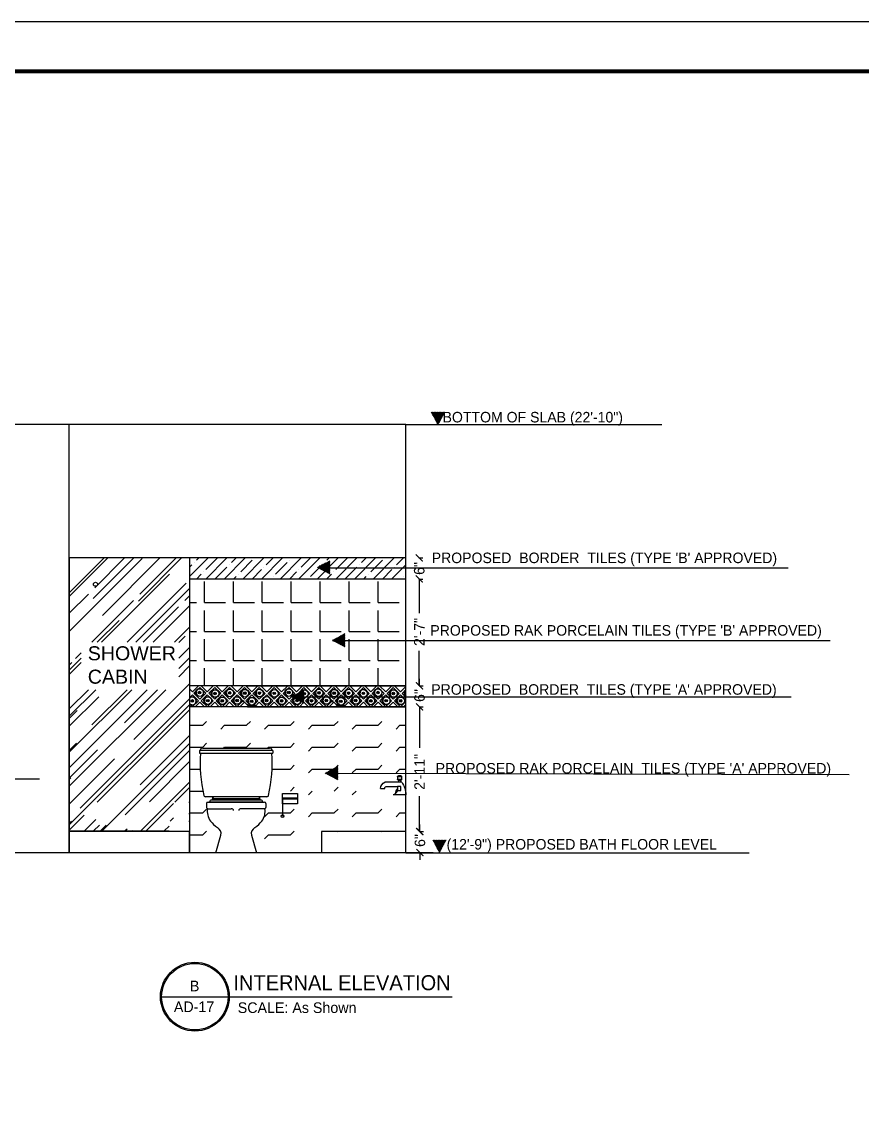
# Model space of a CAD drawing. Extents: x 10753 to 18704, y -5361 to 1140.
# Drawn here: x 13345 to 13584.8, y -3645 to -3337.2 of the extents above; entities that cross this region are included whole.
import ezdxf

# ---------------------------------------------------------------- set-up
doc = ezdxf.new("R2010")
doc.units = 0
doc.header["$LTSCALE"] = 30
doc.header["$MEASUREMENT"] = 0
doc.header["$PDMODE"] = 3
doc.linetypes.add('ACAD_ISO02W100', pattern=[15, 12, -3])
doc.layers.get('0').update_dxf_attribs({"linetype": 'CONTINUOUS'})
doc.layers.get('DEFPOINTS').update_dxf_attribs({"linetype": 'CONTINUOUS'})
for name, color, linetype in [('bath', 23, 'CONTINUOUS'), ('DIM', 6, 'CONTINUOUS'), ('furniture', 9, 'CONTINUOUS'), ('SEAL', 1, 'CONTINUOUS'), ('SLINE', 3, 'CONTINUOUS'), ('WALL', 2, 'CONTINUOUS'), ('WL', 9, 'CONTINUOUS')]:
    doc.layers.add(name, color=color, linetype=linetype)
doc.styles.add('dim', font='arial.ttf', dxfattribs={"height": 4})
doc.styles.add('SMALL-DIM', font='stylu.ttf', dxfattribs={"height": 2})
doc.styles.get("Standard").update_dxf_attribs({"font": 'stylu.ttf', "height": 3})
doc.styles.add('Text 1-2', font='stylu.ttf', dxfattribs={"height": 1.5})
doc.dimstyles.new('D1', dxfattribs={"dimtxt": 6, "dimasz": 5, "dimexe": 1, "dimexo": 2, "dimgap": 1, "dimtad": 1, "dimdec": 4, "dimzin": 3, "dimdsep": 46, "dimlunit": 4, "dimtxsty": 'Standard', "dimcen": 3, "dimclrd": 7, "dimclre": 7, "dimclrt": 2, "dimadec": 0, "dimazin": 0, "dimtfac": 1, "dimtdec": 4, "dimtofl": 0, "dimtmove": 2, "dimatfit": 3, "dimfxl": 1, "dimfrac": 2, "dimtolj": 1, "dimtzin": 1, "dimarcsym": 0})

# ---------------------------------------------------------------- blocks, each defined once
blk = doc.blocks.new('Faucet - Bathroom side')
at = {"linetype": 'Continuous'}
for p, q in [((-0.62, 4.25), (0.38, 4.25)), ((0.38, 3.75), (-0.62, 3.75)), ((-0.62, 3), (3.38, 3)), ((-0.38, 3), (-0.38, 3.5)), ((0.12, 3.5), (0.12, 3)), ((-1.62, 0), (-1.38, 0)), ((-1.38, 0), (1.38, 0)), ((2.88, 2), (0.38, 2)), ((4.38, 1.5), (3.38, 1.5))]:
    blk.add_line(p, q, dxfattribs=at)
for points in [[(-0.62, 3.75), (-0.62, 4.25)], [(-0.38, 4.5), (0.12, 4.5)], [(0.12, 3.5), (-0.38, 3.5)], [(0.38, 4.25), (0.38, 3.75)]]:
    blk.add_lwpolyline(points, dxfattribs=at)
blk.add_lwpolyline([(-0.38, 1), (-0.38, 2), (0.38, 2), (0.38, 1)], close=True, dxfattribs=at)
for centre, radius, start, end in [((3.46, -0.03), 5.08, 143.4467, 179.6834), ((-0.38, 4.26), 0.243, 88.2224, 181.7776), ((-0.38, 3.74), 0.243, 178.2224, 271.7776), ((0.13, 4.26), 0.243, 358.2224, 91.7776), ((0.13, 3.74), 0.243, 268.2224, 1.7776), ((2.71, 1.47), 1.67, 0.9828, 66.3974), ((-2.45, -0.27), 3.34, 9.6434, 32.1158), ((1.75, 1.38), 1.43, 195.2551, 254.7449), ((2.97, 1.59), 0.417, 347.0192, 102.9808)]:
    blk.add_arc(centre, radius, start, end, dxfattribs=at)
blk = doc.blocks.new('A$C6CD64EAD')
h = blk.add_hatch(color=8)
h.dxf.hatch_style = 1
edge = h.paths.add_edge_path()
edge.add_arc((805, 54), 6.5, 0, 360)
at = {"color": 3}
for p, q in [((0, 200), (920, 200)), ((0, 0), (920, 0))]:
    blk.add_line(p, q, dxfattribs=at)
at = {"color": 8}
for p, q in [((40, 143), (0, 183)), ((26, 128), (0, 155)), ((0, 102), (26, 128)), ((0, 74), (40, 114)), ((40, 143), (98, 200)), ((97, 58), (40, 114)), ((54, 128), (111, 185)), ((111, 72), (54, 128)), ((168, 128), (111, 185)), ((111, 72), (168, 128)), ((182, 143), (124, 200)), ((125, 58), (182, 114)), ((182, 143), (239, 200)), ((238, 58), (182, 114)), ((196, 128), (252, 185)), ((252, 72), (196, 128)), ((309, 128), (252, 185)), ((252, 72), (309, 128)), ((323, 143), (266, 200)), ((267, 58), (323, 114)), ((323, 143), (381, 200)), ((380, 58), (323, 114)), ((337, 128), (394, 185)), ((394, 72), (337, 128)), ((450, 128), (394, 185)), ((394, 72), (450, 128)), ((465, 143), (407, 200)), ((408, 58), (465, 114)), ((465, 143), (522, 200)), ((521, 58), (465, 114)), ((479, 128), (535, 185)), ((535, 72), (479, 128)), ((592, 128), (535, 185)), ((535, 72), (592, 128)), ((535, 72), (592, 128)), ((606, 143), (549, 200)), ((549, 58), (606, 114)), ((606, 143), (664, 200)), ((606, 143), (664, 200)), ((663, 58), (606, 114)), ((620, 128), (677, 185)), ((677, 72), (620, 128)), ((733, 128), (677, 185)), ((677, 72), (733, 128)), ((747, 143), (691, 199)), ((691, 58), (747, 114)), ((747, 143), (805, 200)), ((804, 58), (747, 114)), ((762, 128), (818, 185)), ((818, 72), (762, 128)), ((875, 128), (818, 185)), ((818, 72), (875, 128)), ((889, 143), (831, 200)), ((832, 58), (889, 114)), ((889, 143), (920, 173)), ((920, 83), (889, 114)), ((903, 128), (920, 145)), ((920, 112), (903, 128)), ((27, 0), (0, 27)), ((39, 0), (97, 58)), ((68, 0), (111, 44)), ((155, 0), (111, 44)), ((183, 0), (125, 58)), ((181, 0), (238, 58)), ((209, 0), (252, 44)), ((296, 0), (252, 44)), ((324, 0), (267, 58)), ((322, 0), (380, 58)), ((350, 0), (394, 44)), ((437, 0), (394, 44)), ((466, 0), (408, 58)), ((464, 0), (521, 58)), ((492, 0), (535, 44)), ((579, 0), (535, 44)), ((607, 0), (549, 58)), ((605, 0), (663, 58)), ((633, 0), (677, 44)), ((720, 0), (677, 44)), ((749, 0), (691, 58)), ((746, 0), (804, 58)), ((775, 0), (818, 44)), ((862, 0), (818, 44)), ((890, 0), (832, 58)), ((902, 0), (920, 18))]:
    blk.add_line(p, q, dxfattribs=at)
at = {"color": 8, "ltscale": 3}
for p, q in [((87, 151), (84, 153)), ((227, 148), (224, 150)), ((366, 155), (363, 158)), ((377, 107), (375, 104)), ((513, 146), (510, 149)), ((652, 152), (649, 155)), ((663, 104), (661, 101)), ((796, 149), (793, 152)), ((14, 73), (10, 75)), ((24, 25), (22, 21)), ((98, 103), (96, 99)), ((155, 80), (151, 83)), ((165, 32), (163, 29)), ((238, 100), (236, 96)), ((298, 76), (295, 79)), ((308, 28), (307, 25)), ((444, 79), (441, 81)), ((455, 31), (453, 27)), ((524, 98), (522, 94)), ((582, 77), (579, 80)), ((593, 29), (591, 26)), ((723, 80), (720, 83)), ((734, 32), (732, 29)), ((807, 101), (805, 97))]:
    blk.add_line(p, q, dxfattribs=at)
for p, q in [((97, 199), (96, 200)), ((380, 199), (379, 200)), ((804, 199), (803, 200))]:
    blk.add_line(p, q)
for centre, radius in [((112, 131), 38.4), ((112, 131), 36), ((112, 131), 12), ((112, 131), 8), ((253, 128), 38.4), ((253, 128), 36), ((253, 128), 12), ((253, 128), 8), ((391, 136), 38.4), ((391, 136), 36), ((391, 136), 12), ((391, 136), 8), ((538, 126), 38.4), ((538, 126), 36), ((538, 126), 12), ((538, 126), 8), ((678, 133), 38.4), ((678, 133), 36), ((678, 133), 12), ((678, 133), 8), ((822, 130), 38.4), ((822, 130), 36), ((822, 130), 12), ((822, 130), 8), ((39, 53), 38.4), ((39, 53), 36), ((39, 53), 12), ((39, 53), 8), ((180, 61), 38.4), ((180, 61), 36), ((180, 61), 12), ((180, 61), 8), ((323, 57), 38.4), ((323, 57), 36), ((323, 57), 12), ((323, 57), 8), ((469, 59), 38.4), ((469, 59), 36), ((469, 59), 12), ((469, 59), 8), ((607, 58), 38.4), ((607, 58), 36), ((607, 58), 12), ((607, 58), 8), ((748, 61), 38.4), ((748, 61), 36), ((748, 61), 12), ((748, 61), 8)]:
    blk.add_circle(centre, radius, dxfattribs=at)
at = {"color": 8}
blk.add_circle((805, 54), 6.5, dxfattribs=at)
at = {"color": 8, "ltscale": 3}
for centre in [(112, 131), (253, 128), (391, 136), (538, 126), (678, 133), (822, 130), (39, 53), (180, 61), (323, 57), (469, 59), (607, 58), (748, 61)]:
    blk.add_arc(centre, 32, 141.9993, 243.0285, dxfattribs=at)
blk = doc.blocks.new('til')
h = blk.add_hatch(color=8)
h.dxf.hatch_style = 1
edge = h.paths.add_edge_path()
edge.add_arc((17499.73, 1044.37), 0.195, 0, 360)
at = {"color": 8}
for p, q in [((17485.28, 1047.02), (17484.46, 1047.84)), ((17485.28, 1047.02), (17487, 1048.74)), ((17485.7, 1046.6), (17487.4, 1048.29)), ((17487.4, 1044.9), (17485.7, 1046.6)), ((17489.09, 1046.6), (17487.4, 1048.29)), ((17487.4, 1044.9), (17489.09, 1046.6)), ((17489.52, 1047.02), (17487.79, 1048.74)), ((17489.52, 1047.02), (17491.24, 1048.74)), ((17489.94, 1046.6), (17491.64, 1048.29)), ((17491.64, 1044.9), (17489.94, 1046.6)), ((17493.34, 1046.6), (17491.64, 1048.29)), ((17491.64, 1044.9), (17493.34, 1046.6)), ((17491.64, 1044.9), (17493.34, 1046.6)), ((17493.76, 1047.02), (17492.04, 1048.74)), ((17493.76, 1047.02), (17495.49, 1048.74)), ((17493.76, 1047.02), (17495.49, 1048.74)), ((17494.19, 1046.6), (17495.88, 1048.29)), ((17495.88, 1044.9), (17494.19, 1046.6)), ((17497.58, 1046.6), (17495.88, 1048.29)), ((17495.88, 1044.9), (17497.58, 1046.6)), ((17498, 1047.02), (17496.31, 1048.72)), ((17498, 1047.02), (17499.73, 1048.74)), ((17498.43, 1046.6), (17500.13, 1048.29)), ((17500.13, 1044.9), (17498.43, 1046.6)), ((17501.82, 1046.6), (17500.13, 1048.29)), ((17500.13, 1044.9), (17501.82, 1046.6)), ((17502.25, 1047.02), (17500.52, 1048.74)), ((17502.25, 1047.02), (17503.17, 1047.95)), ((17502.67, 1046.6), (17503.17, 1047.1)), ((17503.17, 1046.09), (17502.67, 1046.6)), ((17527.67, 1047.02), (17526.46, 1048.23)), ((17527.24, 1046.59), (17526.46, 1047.38)), ((17526.46, 1045.81), (17527.24, 1046.59)), ((17527.67, 1047.02), (17529.39, 1048.74)), ((17528.09, 1046.59), (17529.79, 1048.29)), ((17529.79, 1044.89), (17528.09, 1046.59)), ((17531.49, 1046.59), (17529.79, 1048.29)), ((17529.79, 1044.89), (17531.49, 1046.59)), ((17531.91, 1047.02), (17530.19, 1048.74)), ((17531.91, 1047.02), (17533.64, 1048.74)), ((17532.34, 1046.59), (17534.03, 1048.29)), ((17534.03, 1044.89), (17532.34, 1046.59)), ((17535.73, 1046.59), (17534.03, 1048.29)), ((17534.03, 1044.89), (17535.73, 1046.59)), ((17536.15, 1047.02), (17534.43, 1048.74)), ((17536.15, 1047.02), (17537.88, 1048.74)), ((17536.58, 1046.59), (17538.28, 1048.29)), ((17538.28, 1044.89), (17536.58, 1046.59)), ((17539.97, 1046.59), (17538.28, 1048.29)), ((17538.28, 1044.89), (17539.97, 1046.59)), ((17540.4, 1047.02), (17538.67, 1048.74)), ((17540.4, 1047.02), (17542.12, 1048.74)), ((17540.82, 1046.59), (17542.52, 1048.29)), ((17542.52, 1044.89), (17540.82, 1046.59)), ((17544.22, 1046.59), (17542.52, 1048.29)), ((17542.52, 1044.89), (17544.22, 1046.59)), ((17542.52, 1044.89), (17544.22, 1046.59)), ((17544.64, 1047.02), (17542.91, 1048.74)), ((17544.64, 1047.02), (17546.17, 1048.55)), ((17544.64, 1047.02), (17546.17, 1048.55)), ((17545.06, 1046.59), (17546.17, 1047.7)), ((17546.17, 1045.48), (17545.06, 1046.59)), ((17484.46, 1045.35), (17485.28, 1046.17)), ((17485.31, 1042.74), (17484.46, 1043.6)), ((17485.24, 1042.74), (17486.97, 1044.47)), ((17486.97, 1044.47), (17485.28, 1046.17)), ((17486.09, 1042.74), (17487.4, 1044.05)), ((17488.7, 1042.74), (17487.4, 1044.05)), ((17487.82, 1044.47), (17489.52, 1046.17)), ((17489.55, 1042.74), (17487.82, 1044.47)), ((17489.49, 1042.74), (17491.22, 1044.47)), ((17491.22, 1044.47), (17489.52, 1046.17)), ((17490.33, 1042.74), (17491.64, 1044.05)), ((17492.95, 1042.74), (17491.64, 1044.05)), ((17492.06, 1044.47), (17493.76, 1046.17)), ((17493.79, 1042.74), (17492.06, 1044.47)), ((17493.73, 1042.74), (17495.46, 1044.47)), ((17495.46, 1044.47), (17493.76, 1046.17)), ((17494.58, 1042.74), (17495.88, 1044.05)), ((17497.19, 1042.74), (17495.88, 1044.05)), ((17496.31, 1044.47), (17498, 1046.17)), ((17498.04, 1042.74), (17496.31, 1044.47)), ((17497.97, 1042.74), (17499.7, 1044.47)), ((17499.7, 1044.47), (17498, 1046.17)), ((17498.82, 1042.74), (17500.13, 1044.05)), ((17501.43, 1042.74), (17500.13, 1044.05)), ((17500.55, 1044.47), (17502.25, 1046.17)), ((17502.28, 1042.74), (17500.55, 1044.47)), ((17503.17, 1045.24), (17502.25, 1046.17)), ((17526.46, 1044.96), (17527.67, 1046.17)), ((17527.28, 1042.74), (17526.46, 1043.56)), ((17527.64, 1042.74), (17529.37, 1044.47)), ((17529.37, 1044.47), (17527.67, 1046.17)), ((17528.49, 1042.74), (17529.79, 1044.05)), ((17531.1, 1042.74), (17529.79, 1044.05)), ((17530.21, 1044.47), (17531.91, 1046.17)), ((17531.94, 1042.74), (17530.21, 1044.47)), ((17531.88, 1042.74), (17533.61, 1044.47)), ((17533.61, 1044.47), (17531.91, 1046.17)), ((17532.73, 1042.74), (17534.03, 1044.05)), ((17535.34, 1042.74), (17534.03, 1044.05)), ((17534.46, 1044.47), (17536.15, 1046.17)), ((17536.19, 1042.74), (17534.46, 1044.47)), ((17536.12, 1042.74), (17537.85, 1044.47)), ((17537.85, 1044.47), (17536.15, 1046.17)), ((17536.97, 1042.74), (17538.28, 1044.05)), ((17539.58, 1042.74), (17538.28, 1044.05)), ((17538.7, 1044.47), (17540.4, 1046.17)), ((17540.43, 1042.74), (17538.7, 1044.47)), ((17540.36, 1042.74), (17542.09, 1044.47)), ((17542.09, 1044.47), (17540.4, 1046.17)), ((17541.21, 1042.74), (17542.52, 1044.05)), ((17543.82, 1042.74), (17542.52, 1044.05)), ((17542.94, 1044.47), (17544.64, 1046.17)), ((17544.67, 1042.74), (17542.94, 1044.47)), ((17544.61, 1042.74), (17546.17, 1044.3)), ((17546.17, 1044.63), (17544.64, 1046.17)), ((17545.46, 1042.74), (17546.17, 1043.46)), ((17502.64, 1042.74), (17503.17, 1043.28))]:
    blk.add_line(p, q, dxfattribs=at)
at = {"color": 8, "ltscale": 3}
for p, q in [((17486.56, 1047.41), (17486.46, 1047.48)), ((17490.97, 1047.13), (17490.88, 1047.2)), ((17495.15, 1047.31), (17495.06, 1047.39)), ((17499.47, 1047.22), (17499.38, 1047.3)), ((17529.07, 1047.26), (17528.98, 1047.34)), ((17533.28, 1047.18), (17533.18, 1047.25)), ((17537.44, 1047.4), (17537.34, 1047.48)), ((17541.85, 1047.13), (17541.75, 1047.2)), ((17546.03, 1047.31), (17545.94, 1047.38)), ((17486.88, 1045.96), (17486.82, 1045.85)), ((17488.9, 1045.11), (17488.81, 1045.18)), ((17489.22, 1043.66), (17489.17, 1043.56)), ((17491.29, 1045.68), (17491.24, 1045.58)), ((17493.04, 1045.06), (17492.94, 1045.14)), ((17493.36, 1043.62), (17493.3, 1043.51)), ((17495.47, 1045.87), (17495.42, 1045.76)), ((17497.27, 1045.16), (17497.17, 1045.23)), ((17497.59, 1043.71), (17497.53, 1043.6)), ((17499.79, 1045.78), (17499.74, 1045.67)), ((17526.87, 1044.92), (17526.77, 1045)), ((17527.19, 1043.48), (17527.13, 1043.37)), ((17529.39, 1045.82), (17529.34, 1045.71)), ((17531.09, 1045.15), (17531, 1045.23)), ((17531.42, 1043.7), (17531.36, 1043.6)), ((17533.6, 1045.73), (17533.54, 1045.63)), ((17535.39, 1045.03), (17535.3, 1045.1)), ((17535.71, 1043.58), (17535.66, 1043.48)), ((17537.76, 1045.96), (17537.7, 1045.85)), ((17539.78, 1045.11), (17539.69, 1045.18)), ((17540.1, 1043.66), (17540.05, 1043.55)), ((17542.17, 1045.68), (17542.11, 1045.57)), ((17543.92, 1045.06), (17543.82, 1045.13)), ((17544.24, 1043.61), (17544.18, 1043.51))]:
    blk.add_line(p, q, dxfattribs=at)
for p, q in [((17486.97, 1048.72), (17486.95, 1048.74)), ((17499.7, 1048.72), (17499.67, 1048.74)), ((17529.37, 1048.71), (17529.34, 1048.74)), ((17537.85, 1048.71), (17537.82, 1048.74))]:
    blk.add_line(p, q)
at = {"color": 3}
for p, q in [((17526.46, 1048.74), (17546.17, 1048.74)), ((17526.46, 1042.74), (17546.17, 1042.74))]:
    blk.add_line(p, q, dxfattribs=at)
at = {"color": 8, "ltscale": 3}
for centre, radius in [((17487.31, 1046.81), 1.15), ((17487.31, 1046.81), 1.08), ((17487.31, 1046.81), 0.36), ((17487.31, 1046.81), 0.24), ((17491.73, 1046.54), 1.15), ((17491.73, 1046.54), 1.08), ((17491.73, 1046.54), 0.36), ((17491.73, 1046.54), 0.24), ((17495.91, 1046.72), 1.15), ((17495.91, 1046.72), 1.08), ((17495.91, 1046.72), 0.36), ((17495.91, 1046.72), 0.24), ((17500.23, 1046.63), 1.15), ((17500.23, 1046.63), 1.08), ((17500.23, 1046.63), 0.36), ((17500.23, 1046.63), 0.24), ((17529.83, 1046.67), 1.15), ((17529.83, 1046.67), 1.08), ((17529.83, 1046.67), 0.36), ((17529.83, 1046.67), 0.24), ((17534.03, 1046.59), 1.15), ((17534.03, 1046.59), 1.08), ((17534.03, 1046.59), 0.36), ((17534.03, 1046.59), 0.24), ((17538.19, 1046.81), 1.15), ((17538.19, 1046.81), 1.08), ((17538.19, 1046.81), 0.36), ((17538.19, 1046.81), 0.24), ((17542.6, 1046.54), 1.15), ((17542.6, 1046.54), 1.08), ((17542.6, 1046.54), 0.36), ((17542.6, 1046.54), 0.24), ((17485.27, 1044.44), 0.36), ((17485.27, 1044.44), 0.24), ((17489.66, 1044.52), 1.15), ((17489.66, 1044.52), 1.08), ((17489.66, 1044.52), 0.36), ((17489.66, 1044.52), 0.24), ((17493.79, 1044.47), 1.15), ((17493.79, 1044.47), 1.08), ((17493.79, 1044.47), 0.36), ((17493.79, 1044.47), 0.24), ((17498.02, 1044.56), 1.15), ((17498.02, 1044.56), 1.08), ((17498.02, 1044.56), 0.36), ((17498.02, 1044.56), 0.24), ((17527.62, 1044.33), 1.15), ((17527.62, 1044.33), 1.08), ((17527.62, 1044.33), 0.36), ((17527.62, 1044.33), 0.24), ((17531.85, 1044.56), 1.15), ((17531.85, 1044.56), 1.08), ((17531.85, 1044.56), 0.36), ((17531.85, 1044.56), 0.24), ((17536.15, 1044.44), 1.15), ((17536.15, 1044.44), 1.08), ((17536.15, 1044.44), 0.36), ((17536.15, 1044.44), 0.24), ((17540.54, 1044.51), 1.15), ((17540.54, 1044.51), 1.08), ((17540.54, 1044.51), 0.36), ((17540.54, 1044.51), 0.24), ((17544.67, 1044.47), 1.15), ((17544.67, 1044.47), 1.08)]:
    blk.add_circle(centre, radius, dxfattribs=at)
at = {"color": 8}
blk.add_circle((17499.73, 1044.37), 0.195, dxfattribs=at)
at = {"color": 8, "ltscale": 3}
for centre, radius, start, end in [((17487.31, 1046.81), 0.96, 141.9993, 243.0285), ((17491.73, 1046.54), 0.96, 141.9993, 243.0285), ((17495.91, 1046.72), 0.96, 141.9993, 243.0285), ((17500.23, 1046.63), 0.96, 141.9993, 243.0285), ((17529.83, 1046.67), 0.96, 141.9993, 243.0285), ((17534.03, 1046.59), 0.96, 141.9993, 243.0285), ((17538.19, 1046.81), 0.96, 141.9993, 243.0285), ((17542.6, 1046.54), 0.96, 141.9993, 243.0285), ((17546.79, 1046.72), 1.15, 122.247, 237.753), ((17546.79, 1046.72), 1.08, 124.6903, 235.3097), ((17546.79, 1046.72), 0.96, 141.9993, 230.187), ((17485.27, 1044.44), 1.15, 225.1444, 134.8556), ((17485.27, 1044.44), 1.08, 221.2061, 138.7939), ((17489.66, 1044.52), 0.96, 141.9993, 243.0285), ((17493.79, 1044.47), 0.96, 141.9993, 243.0285), ((17498.02, 1044.56), 0.96, 141.9993, 243.0285), ((17527.62, 1044.33), 0.96, 141.9993, 243.0285), ((17531.85, 1044.56), 0.96, 141.9993, 243.0285), ((17536.15, 1044.44), 0.96, 141.9993, 243.0285), ((17540.54, 1044.51), 0.96, 141.9993, 243.0285), ((17544.67, 1044.47), 0.96, 141.9993, 243.0285)]:
    blk.add_arc(centre, radius, start, end, dxfattribs=at)
at = {"layer": 'WALL'}
for p, q in [((17546.17, 1048.74), (17484.46, 1048.74)), ((17546.17, 1042.74), (17484.46, 1042.74))]:
    blk.add_line(p, q, dxfattribs=at)
at = {"color": 0, "xscale": 0.03, "yscale": 0.03, "zscale": 0.03}
blk.add_blockref('A$C6CD64EAD', (17501.03, 1042.74), dxfattribs=at)
blk = doc.blocks.new('_ArchTick')
at = {"color": 0, "linetype": 'ByBlock', "const_width": 0.15}
blk.add_lwpolyline([(-0.5, -0.5), (0.5, 0.5)], dxfattribs=at)
blk = doc.blocks.new('*D259')
at = {"layer": 'DEFPOINTS', "color": 0, "transparency": 16777216}
for p in [(13454.62, -3496.07), (13454.62, -3526.51), (13458.43, -3526.51)]:
    blk.add_point(p, dxfattribs=at)
at = {"layer": 'DIM', "color": 4, "lineweight": -2, "transparency": 16777216}
for p, q in [((13458.43, -3496.07), (13459.43, -3496.07)), ((13458.43, -3496.07), (13458.43, -3505.76)), ((13458.43, -3526.51), (13458.43, -3516.56)), ((13458.43, -3526.51), (13459.43, -3526.51))]:
    blk.add_line(p, q, dxfattribs=at)
at = {"layer": 'DIM', "color": 4, "lineweight": -2, "transparency": 16777216, "xscale": 2, "yscale": 2, "zscale": 2}
for p, rotation in [((13458.43, -3496.07), 90), ((13458.43, -3526.51), 270)]:
    blk.add_blockref('_ArchTick', p, dxfattribs=dict(at, rotation=rotation))
at = {"layer": 'DIM', "color": 4, "transparency": 16777216, "insert": (13458.43, -3511.16), "char_height": 3, "attachment_point": 5, "rotation": 90}
blk.add_mtext('\\A1;2\'-7"', dxfattribs=at)
blk = doc.blocks.new('*D260')
at = {"layer": 'DEFPOINTS', "color": 0, "transparency": 16777216}
for p in [(13454.62, -3526.51), (13454.62, -3532.51), (13458.51, -3532.51)]:
    blk.add_point(p, dxfattribs=at)
at = {"layer": 'DIM', "color": 4, "lineweight": -2, "transparency": 16777216}
for p, q in [((13458.51, -3526.51), (13458.51, -3524.51)), ((13458.51, -3526.51), (13459.51, -3526.51)), ((13458.51, -3532.51), (13459.51, -3532.51)), ((13458.51, -3532.51), (13458.51, -3534.51))]:
    blk.add_line(p, q, dxfattribs=at)
at = {"layer": 'DIM', "color": 4, "lineweight": -2, "transparency": 16777216, "xscale": 2, "yscale": 2, "zscale": 2}
for p, rotation in [((13458.51, -3526.51), 270), ((13458.51, -3532.51), 90)]:
    blk.add_blockref('_ArchTick', p, dxfattribs=dict(at, rotation=rotation))
at = {"layer": 'DIM', "color": 4, "transparency": 16777216, "insert": (13458.51, -3529.28), "char_height": 3, "attachment_point": 5, "rotation": 90}
blk.add_mtext('\\A1;6"', dxfattribs=at)
blk = doc.blocks.new('*D261')
at = {"layer": 'DEFPOINTS', "color": 0, "transparency": 16777216}
for p in [(13454.62, -3532.51), (13454.62, -3568.07), (13458.51, -3568.07)]:
    blk.add_point(p, dxfattribs=at)
at = {"layer": 'DIM', "color": 4, "lineweight": -2, "transparency": 16777216}
for p, q in [((13458.51, -3532.51), (13459.51, -3532.51)), ((13458.51, -3532.51), (13458.51, -3544.18)), ((13458.51, -3568.07), (13458.51, -3557.95)), ((13458.51, -3568.07), (13459.51, -3568.07))]:
    blk.add_line(p, q, dxfattribs=at)
at = {"layer": 'DIM', "color": 4, "lineweight": -2, "transparency": 16777216, "xscale": 2, "yscale": 2, "zscale": 2}
for p, rotation in [((13458.51, -3532.51), 90), ((13458.51, -3568.07), 270)]:
    blk.add_blockref('_ArchTick', p, dxfattribs=dict(at, rotation=rotation))
at = {"layer": 'DIM', "color": 4, "transparency": 16777216, "insert": (13458.51, -3551.06), "char_height": 3, "attachment_point": 5, "rotation": 90}
blk.add_mtext('\\A1;2\'-11"', dxfattribs=at)
blk = doc.blocks.new('*D262')
at = {"layer": 'DEFPOINTS', "color": 0, "transparency": 16777216}
for p in [(13454.62, -3568.07), (13454.62, -3574.07), (13458.63, -3574.07)]:
    blk.add_point(p, dxfattribs=at)
at = {"layer": 'DIM', "color": 4, "lineweight": -2, "transparency": 16777216}
for p, q in [((13458.63, -3568.07), (13458.63, -3566.07)), ((13458.63, -3568.07), (13459.63, -3568.07)), ((13458.63, -3574.07), (13459.63, -3574.07)), ((13458.63, -3574.07), (13458.63, -3576.07))]:
    blk.add_line(p, q, dxfattribs=at)
at = {"layer": 'DIM', "color": 4, "lineweight": -2, "transparency": 16777216, "xscale": 2, "yscale": 2, "zscale": 2}
for p, rotation in [((13458.63, -3568.07), 270), ((13458.63, -3574.07), 90)]:
    blk.add_blockref('_ArchTick', p, dxfattribs=dict(at, rotation=rotation))
at = {"layer": 'DIM', "color": 4, "transparency": 16777216, "insert": (13458.63, -3570.61), "char_height": 3, "attachment_point": 5, "rotation": 90}
blk.add_mtext('\\A1;6"', dxfattribs=at)
blk = doc.blocks.new('*D263')
at = {"layer": 'DEFPOINTS', "color": 0, "transparency": 16777216}
for p in [(13454.62, -3490.07), (13454.62, -3496.07), (13458.43, -3496.07)]:
    blk.add_point(p, dxfattribs=at)
at = {"layer": 'DIM', "color": 4, "lineweight": -2, "transparency": 16777216}
for p, q in [((13458.43, -3490.07), (13459.43, -3490.07)), ((13458.43, -3490.07), (13458.43, -3490.24)), ((13458.43, -3496.07), (13458.43, -3495.9)), ((13458.43, -3496.07), (13459.43, -3496.07))]:
    blk.add_line(p, q, dxfattribs=at)
at = {"layer": 'DIM', "color": 4, "lineweight": -2, "transparency": 16777216, "xscale": 2, "yscale": 2, "zscale": 2}
for p, rotation in [((13458.43, -3490.07), 90), ((13458.43, -3496.07), 270)]:
    blk.add_blockref('_ArchTick', p, dxfattribs=dict(at, rotation=rotation))
at = {"layer": 'DIM', "color": 4, "transparency": 16777216, "insert": (13458.43, -3493.07), "char_height": 3, "attachment_point": 5, "rotation": 90}
blk.add_mtext('\\A1;6"', dxfattribs=at)

msp = doc.modelspace()

# ---------------------------------------------------------------- hatches: boundary and pattern name
h = msp.add_hatch()
h.set_pattern_fill('ANSI31', color=230, angle=90, style=0)
h.set_pattern_definition([(135, (10287.82059, -20859.80768), (-0.08838834765, -0.08838834765), [])])
h.paths.add_polyline_path([(13463.7945, -3452.18901), (13465.69091, -3448.55203), (13461.84714, -3448.55203)])
h = msp.add_hatch()
h.set_pattern_fill('ANSI31', color=230, style=0)
h.set_pattern_definition([(45, (-3978.31223, -316.81959), (-0.08838834765, 0.08838834765), [])])
h.paths.add_polyline_path([(13429.30645, -3492.79349), (13432.94342, -3494.6899), (13432.94342, -3490.84613)])
h = msp.add_hatch()
h.set_pattern_fill('ANSI31', color=230, style=0)
h.set_pattern_definition([(45, (-3974.0305, -337.58797), (-0.08838834765, 0.08838834765), [])])
h.paths.add_polyline_path([(13433.58817, -3513.56188), (13437.22514, -3515.45829), (13437.22514, -3511.61452)])
h = msp.add_hatch()
h.set_pattern_fill('ANSI31', color=230, style=0)
h.set_pattern_definition([(45, (-3985.70704, -353.66352), (-0.08838834765, 0.08838834765), [])])
h.paths.add_polyline_path([(13421.91163, -3529.63743), (13425.54861, -3531.53384), (13425.54861, -3527.69007)])
h = msp.add_hatch()
h.set_pattern_fill('ANSI31', color=230, style=0)
h.set_pattern_definition([(45, (-3976.09523, -375.45414), (-0.08838834765, 0.08838834765), [])])
h.paths.add_polyline_path([(13431.52345, -3551.42805), (13435.16042, -3553.32446), (13435.16042, -3549.48069)])
h = msp.add_hatch()
h.set_pattern_fill('ANSI31', color=230, angle=90, style=0)
h.set_pattern_definition([(135, (10288.2264, -20981.72489), (-0.08838834765, -0.08838834765), [])])
h.paths.add_polyline_path([(13464.20031, -3574.10622), (13466.09672, -3570.46924), (13462.25295, -3570.46924)])

# ---------------------------------------------------------------- linework, layer by layer
at = {"linetype": 'ACAD_ISO02W100'}
for p, q in [((13454.61946, -3452.07249), (13527.56466, -3452.07249)), ((13454.61946, -3574.07249), (13552.52593, -3574.07249))]:
    msp.add_line(p, q, dxfattribs=at)
at = {"color": 230}
for p, q in [((13432.8671, -3492.89094), (13563.67368, -3492.89094)), ((13433.71641, -3513.57498), (13575.59716, -3513.57498)), ((13425.55194, -3529.6382), (13564.46883, -3529.66761)), ((13435.16426, -3551.42929), (13580.99574, -3551.80957)), ((13138.5655, -3552.33419), (13350.08461, -3553.0665))]:
    msp.add_line(p, q, dxfattribs=at)
at = {"color": 8, "ltscale": 3}
msp.add_line((13358.64446, -3529.52031), (13358.59004, -3529.62725), dxfattribs=at)
for radius in [0.36, 0.24]:
    msp.add_circle((13453.12019, -3530.78507), radius, dxfattribs=at)
at = {"layer": 'bath'}
for p, q in [((13416.65178, -3544.97105), (13395.7631, -3544.97105)), ((13395.7631, -3544.97105), (13395.7631, -3545.6896)), ((13395.7631, -3545.6896), (13416.65178, -3545.6896)), ((13396.00599, -3544.79141), (13396.00599, -3544.97105)), ((13396.73467, -3544.25249), (13415.68021, -3544.25249)), ((13416.40888, -3544.79141), (13416.40888, -3544.97105)), ((13416.65178, -3544.97105), (13416.65178, -3545.6896)), ((13414.9711, -3558.11653), (13397.44377, -3558.11653)), ((13397.70623, -3560.06069), (13397.70623, -3561.17528)), ((13398.19202, -3559.70141), (13414.22286, -3559.70141)), ((13398.59659, -3559.55364), (13413.81829, -3559.55364)), ((13399.18397, -3559.01472), (13413.23091, -3559.01472)), ((13399.39015, -3558.65544), (13413.02473, -3558.65544)), ((13399.89226, -3558.65544), (13399.89226, -3559.01472)), ((13412.52262, -3558.65544), (13412.52262, -3559.01472)), ((13414.70864, -3560.06069), (13414.70864, -3561.17528)), ((13419.3858, -3558.48683), (13423.67418, -3558.48683)), ((13419.3858, -3558.71005), (13423.67418, -3558.71005)), ((13419.38644, -3558.73238), (13419.38644, -3563.68158)), ((13398.19202, -3561.53456), (13404.75009, -3561.53456)), ((13414.22286, -3561.53456), (13407.66479, -3561.53456)), ((13400.37804, -3574.07249), (13401.83539, -3569.04261)), ((13410.57949, -3569.04261), (13412.03684, -3574.07249))]:
    msp.add_line(p, q, dxfattribs=at)
msp.add_lwpolyline([(13423.67418, -3560.14092), (13419.3858, -3560.14092), (13419.3858, -3557.19291), (13423.67418, -3557.19291)], close=True, dxfattribs=at)
msp.add_circle((13419.38644, -3563.68158), 0.384, dxfattribs=at)
for centre, major_axis, start_param, end_param in [((13476.53926, -3548.2689), (80.60875, 0), 3.098314491, 3.301427688), ((13396.73467, -3544.79141), (-0.72867, 0), -1.570796327, 0), ((13335.87561, -3548.2689), (-80.60875, 0), 2.98175762, 3.184870816), ((13415.68021, -3544.79141), (-0.72867, 0), 3.141592654, 4.71238898), ((13397.44377, -3557.75725), (0.48578, 0), 3.141592654, 4.71238898), ((13414.9711, -3557.75725), (0.48578, 0), 4.71238898, 6.283185307), ((13398.19202, -3560.06069), (-0.48578, 0), -1.570796327, 0), ((13399.65039, -3559.73734), (-1.08268, 0), -1.12541096, -0.231478241), ((13400.44395, -3558.83914), (-1.08268, 0), -1.12541096, -0.231478241), ((13411.97093, -3558.83914), (-1.08268, 0), 3.373070895, 4.267003614), ((13412.76448, -3559.73734), (-1.08268, 0), 3.373070895, 4.267003614), ((13414.22286, -3560.06069), (-0.48578, 0), 3.141592654, 4.71238898), ((13398.19202, -3561.17528), (0.48578, 0), 3.141592654, 4.71238898), ((13406.14672, -3562.20637), (-8.21118, 0), -0.116195089, 0.494887442), ((13404.75009, -3562.07347), (0.72867, 0), 0, 1.570796327), ((13407.66479, -3562.07347), (0.72867, 0), 1.570796327, 3.141592654), ((13406.26816, -3562.20637), (8.21118, 0), -0.494887442, 0.116195089), ((13414.22286, -3561.17528), (-0.48578, 0), 1.570796327, 3.141592654), ((13406.57178, -3562.03671), (8.6942, 0), 3.636480096, 3.996187096), ((13398.87845, -3568.57399), (-3.02407, 0), 2.930499321, 3.996187096), ((13413.53643, -3568.57399), (3.02407, 0), 2.286998212, 3.352685987), ((13405.8431, -3562.03671), (-8.6942, 0), 2.286998212, 2.646705211)]:
    msp.add_ellipse(centre, major_axis=major_axis, ratio=0.739583333, start_param=start_param, end_param=end_param, dxfattribs=at)
at = {"layer": 'furniture'}
for p, q in [((13359.35729, -3519.87964), (13358.61946, -3520.61746)), ((13359.07024, -3552.75023), (13358.61946, -3553.20101)), ((13359.27381, -3565.10482), (13358.61946, -3565.75916)), ((13367.49592, -3567.87964), (13367.49592, -3567.87964)), ((13375.09037, -3567.34493), (13374.55566, -3567.87964)), ((13376.75556, -3567.71623), (13376.59215, -3567.87964)), ((13376.59215, -3567.87964), (13376.59215, -3567.87964)), ((13377.88195, -3567.87964), (13377.6891, -3568.0725)), ((13454.61946, -3574.07249), (13454.61946, -3568.07249))]:
    msp.add_line(p, q, dxfattribs=at)
at = {"layer": 'SEAL', "color": 1}
msp.add_lwpolyline([(13726.44299, -3337.18553), (13726.44299, -3962.06841), (12795.69991, -3962.06841), (12795.69991, -3337.18553)], close=True, dxfattribs=at)
at = {"layer": 'SLINE'}
msp.add_line((13384.61783, -3615.12859), (13467.82631, -3615.12859), dxfattribs=at)
for radius in [9.81095, 9.47309]:
    msp.add_circle((13394.42878, -3615.12859), radius, dxfattribs=at)
at = {"layer": 'WALL', "color": 9}
for p, q in [((13454.61946, -3452.07249), (13340.92734, -3452.07249)), ((13358.61946, -3574.07249), (13358.61946, -3452.07249)), ((13454.61946, -3574.07249), (13454.61946, -3452.07249)), ((13358.61946, -3490.07249), (13358.61946, -3574.07249)), ((13454.61946, -3568.07249), (13430.50237, -3568.07249)), ((13430.50237, -3568.07249), (13430.50237, -3574.07249)), ((13462.35112, -3574.07249), (13342.20995, -3574.07249))]:
    msp.add_line(p, q, dxfattribs=at)
at = {"layer": 'WALL', "color": 3}
for p, q in [((13454.61946, -3490.07249), (13358.61946, -3490.07249)), ((13392.90518, -3490.07249), (13358.61946, -3490.07249)), ((13368.53591, -3490.07249), (13358.61946, -3499.98895)), ((13369.63892, -3490.07249), (13358.61946, -3501.09196)), ((13379.41361, -3490.22566), (13358.61946, -3511.01981)), ((13377.0296, -3490.07249), (13365.45905, -3501.64305)), ((13374.38217, -3490.07249), (13365.90068, -3498.55399)), ((13384.42028, -3490.07249), (13368.0513, -3506.44148)), ((13390.59765, -3490.07249), (13378.31053, -3502.35961)), ((13389.05323, -3490.07249), (13378.75164, -3500.37408)), ((13392.90518, -3490.07249), (13392.90518, -3574.07249)), ((13392.90518, -3490.07249), (13392.90518, -3574.07249)), ((13392.90518, -3490.07306), (13392.90574, -3490.07249)), ((13392.90518, -3495.37636), (13398.20904, -3490.07249)), ((13394.90112, -3490.72877), (13395.55739, -3490.07249)), ((13397.51234, -3496.07249), (13403.51234, -3490.07249)), ((13397.55277, -3493.38042), (13400.86069, -3490.07249)), ((13402.81565, -3496.07249), (13408.81565, -3490.07249)), ((13404.8448, -3491.39168), (13406.16399, -3490.07249)), ((13408.11895, -3496.07249), (13414.11895, -3490.07249)), ((13413.42225, -3496.07249), (13419.42225, -3490.07249)), ((13414.78849, -3492.0546), (13416.7706, -3490.07249)), ((13418.72555, -3496.07249), (13424.72555, -3490.07249)), ((13424.02885, -3496.07249), (13430.02885, -3490.07249)), ((13424.73218, -3492.71751), (13427.3772, -3490.07249)), ((13429.33215, -3496.07249), (13435.33215, -3490.07249)), ((13432.02422, -3490.72877), (13432.6805, -3490.07249)), ((13434.63545, -3496.07249), (13440.63545, -3490.07249)), ((13434.67587, -3493.38042), (13437.9838, -3490.07249)), ((13439.93875, -3496.07249), (13445.93875, -3490.07249)), ((13441.96791, -3491.39168), (13443.2871, -3490.07249)), ((13445.24205, -3496.07249), (13451.24205, -3490.07249)), ((13392.90518, -3492.72471), (13393.57529, -3492.0546)), ((13394.2382, -3491.39168), (13394.2382, -3491.39168)), ((13400.20442, -3496.03207), (13403.51898, -3492.71751)), ((13404.18189, -3492.0546), (13404.18189, -3492.0546)), ((13407.49646, -3494.04333), (13410.81102, -3490.72877)), ((13414.12558, -3492.71751), (13414.12558, -3492.71751)), ((13417.44014, -3494.70625), (13420.75471, -3491.39168)), ((13421.41762, -3490.72877), (13421.41762, -3490.72877)), ((13427.38383, -3495.36916), (13430.6984, -3492.0546)), ((13431.36131, -3491.39168), (13431.36131, -3491.39168)), ((13437.32752, -3496.03207), (13440.64209, -3492.71751)), ((13441.305, -3492.0546), (13441.305, -3492.0546)), ((13444.61956, -3494.04333), (13447.93412, -3490.72877)), ((13450.54535, -3496.07249), (13454.61946, -3491.99838)), ((13451.24869, -3492.71751), (13451.24869, -3492.71751)), ((13387.18985, -3494.6936), (13367.76598, -3514.11748)), ((13454.61946, -3496.07249), (13392.90518, -3496.07249)), ((13394.86069, -3496.07249), (13396.22694, -3494.70625)), ((13396.88985, -3494.04333), (13396.88985, -3494.04333)), ((13405.4673, -3496.07249), (13406.17063, -3495.36916)), ((13406.83354, -3494.70625), (13406.83354, -3494.70625)), ((13410.7706, -3496.07249), (13413.46267, -3493.38042)), ((13416.0739, -3496.07249), (13416.11432, -3496.03207)), ((13416.77723, -3495.36916), (13416.77723, -3495.36916)), ((13421.3772, -3496.07249), (13423.40636, -3494.04333)), ((13424.06927, -3493.38042), (13424.06927, -3493.38042)), ((13426.72092, -3496.03207), (13426.72092, -3496.03207)), ((13431.9838, -3496.07249), (13433.35005, -3494.70625)), ((13434.01296, -3494.04333), (13434.01296, -3494.04333)), ((13442.5904, -3496.07249), (13443.29374, -3495.36916)), ((13443.95665, -3494.70625), (13443.95665, -3494.70625)), ((13447.8937, -3496.07249), (13450.58577, -3493.38042)), ((13391.98828, -3497.28586), (13375.15666, -3514.11748)), ((13392.90518, -3498.79583), (13377.58352, -3514.11748)), ((13397.16088, -3502.7538), (13397.16088, -3496.7538)), ((13405.41088, -3502.7538), (13405.41088, -3496.7538)), ((13413.66088, -3502.7538), (13413.66088, -3496.7538)), ((13421.91088, -3502.7538), (13421.91088, -3496.7538)), ((13430.16088, -3502.7538), (13430.16088, -3496.7538)), ((13438.41088, -3502.7538), (13438.41088, -3496.7538)), ((13446.66088, -3502.7538), (13446.66088, -3496.7538)), ((13364.08058, -3500.37408), (13358.61946, -3505.83521)), ((13376.93154, -3502.19418), (13365.00824, -3514.11748)), ((13392.90518, -3500.8916), (13391.6026, -3502.19418)), ((13389.7825, -3504.01427), (13379.67929, -3514.11748)), ((13392.90518, -3503.75964), (13382.54734, -3514.11748)), ((13392.90518, -3502.7538), (13394.91088, -3502.7538)), ((13397.16088, -3502.7538), (13403.16088, -3502.7538)), ((13397.16088, -3511.0038), (13397.16088, -3505.0038)), ((13405.41088, -3502.7538), (13411.41088, -3502.7538)), ((13405.41088, -3511.0038), (13405.41088, -3505.0038)), ((13413.66088, -3502.7538), (13419.66088, -3502.7538)), ((13413.66088, -3511.0038), (13413.66088, -3505.0038)), ((13421.91088, -3502.7538), (13427.91088, -3502.7538)), ((13421.91088, -3511.0038), (13421.91088, -3505.0038)), ((13430.16088, -3502.7538), (13436.16088, -3502.7538)), ((13430.16088, -3511.0038), (13430.16088, -3505.0038)), ((13438.41088, -3502.7538), (13444.41088, -3502.7538)), ((13438.41088, -3511.0038), (13438.41088, -3505.0038)), ((13446.66088, -3502.7538), (13452.66088, -3502.7538)), ((13446.66088, -3511.0038), (13446.66088, -3505.0038)), ((13372.79509, -3507.87505), (13366.55266, -3514.11748)), ((13392.90518, -3509.8267), (13388.61439, -3514.11748)), ((13392.90518, -3511.0038), (13394.91088, -3511.0038)), ((13397.16088, -3511.0038), (13403.16088, -3511.0038)), ((13405.41088, -3511.0038), (13411.41088, -3511.0038)), ((13413.66088, -3511.0038), (13419.66088, -3511.0038)), ((13421.91088, -3511.0038), (13427.91088, -3511.0038)), ((13430.16088, -3511.0038), (13436.16088, -3511.0038)), ((13438.41088, -3511.0038), (13444.41088, -3511.0038)), ((13446.66088, -3511.0038), (13452.66088, -3511.0038)), ((13391.65736, -3512.39814), (13389.84637, -3514.20913)), ((13397.16088, -3519.2538), (13397.16088, -3513.2538)), ((13405.41088, -3519.2538), (13405.41088, -3513.2538)), ((13413.66088, -3519.2538), (13413.66088, -3513.2538)), ((13421.91088, -3519.2538), (13421.91088, -3513.2538)), ((13430.16088, -3519.2538), (13430.16088, -3513.2538)), ((13438.41088, -3519.2538), (13438.41088, -3513.2538)), ((13446.66088, -3519.2538), (13446.66088, -3513.2538)), ((13362.00247, -3517.12325), (13360.38524, -3518.74048)), ((13392.90518, -3515.56265), (13389.84637, -3518.62146)), ((13362.00247, -3518.66767), (13358.61946, -3522.05068)), ((13362.00247, -3519.88099), (13358.61946, -3523.264)), ((13392.90518, -3518.541), (13389.84637, -3521.59981)), ((13392.90518, -3520.85756), (13389.84637, -3523.91637)), ((13392.90518, -3519.2538), (13394.91088, -3519.2538)), ((13397.16088, -3519.2538), (13403.16088, -3519.2538)), ((13405.41088, -3519.2538), (13411.41088, -3519.2538)), ((13413.66088, -3519.2538), (13419.66088, -3519.2538)), ((13421.91088, -3519.2538), (13427.91088, -3519.2538)), ((13430.16088, -3519.2538), (13436.16088, -3519.2538)), ((13438.41088, -3519.2538), (13444.41088, -3519.2538)), ((13446.66088, -3519.2538), (13452.66088, -3519.2538)), ((13397.16088, -3526.50915), (13397.16088, -3521.5038)), ((13405.41088, -3526.50915), (13405.41088, -3521.5038)), ((13413.66088, -3526.50915), (13413.66088, -3521.5038)), ((13421.91088, -3526.50915), (13421.91088, -3521.5038)), ((13430.16088, -3526.50915), (13430.16088, -3521.5038)), ((13438.41088, -3526.50915), (13438.41088, -3521.5038)), ((13446.66088, -3526.50915), (13446.66088, -3521.5038)), ((13392.90518, -3525.93168), (13376.98631, -3541.85055)), ((13386.12554, -3527.63719), (13358.61946, -3555.14328)), ((13364.06381, -3527.63719), (13358.61946, -3533.08154)), ((13380.83063, -3527.63719), (13358.61946, -3549.84836)), ((13366.15958, -3527.63719), (13358.61946, -3535.17731)), ((13376.41831, -3527.63719), (13358.61946, -3545.43604)), ((13367.00337, -3529.66145), (13358.61946, -3538.04536)), ((13392.90518, -3530.2337), (13361.70895, -3561.42993)), ((13375.09468, -3527.63719), (13365.07349, -3537.65838)), ((13383.80899, -3527.63719), (13374.39405, -3537.05213)), ((13392.90518, -3531.88843), (13358.61946, -3566.17414)), ((13392.90518, -3533.32236), (13366.58297, -3559.64457)), ((13401.80603, -3532.60865), (13401.90459, -3532.51009)), ((13414.30603, -3532.60865), (13414.40327, -3532.51141)), ((13426.80603, -3532.60865), (13426.90196, -3532.51272)), ((13439.30603, -3532.60865), (13439.40111, -3532.51357)), ((13360.90274, -3533.53983), (13358.61946, -3535.8231)), ((13392.90518, -3537.7538), (13396.66088, -3537.7538)), ((13396.66088, -3537.7538), (13397.76574, -3536.64894)), ((13401.80603, -3538.85865), (13402.91088, -3537.7538)), ((13402.91088, -3537.7538), (13409.16088, -3537.7538)), ((13409.16088, -3537.7538), (13410.26574, -3536.64894)), ((13414.30603, -3538.85865), (13415.41088, -3537.7538)), ((13415.41088, -3537.7538), (13421.66088, -3537.7538)), ((13421.66088, -3537.7538), (13422.76574, -3536.64894)), ((13426.80603, -3538.85865), (13427.91088, -3537.7538)), ((13427.91088, -3537.7538), (13434.16088, -3537.7538)), ((13434.16088, -3537.7538), (13435.26574, -3536.64894)), ((13439.30603, -3538.85865), (13440.41088, -3537.7538)), ((13440.41088, -3537.7538), (13446.66088, -3537.7538)), ((13446.66088, -3537.7538), (13447.76574, -3536.64894)), ((13392.90518, -3540.71304), (13378.86156, -3554.75666)), ((13360.69909, -3542.83969), (13358.61946, -3544.91932)), ((13366.67245, -3544.77373), (13358.61946, -3552.82672)), ((13392.90518, -3542.91929), (13368.06536, -3567.7591)), ((13392.90518, -3544.90475), (13374.55991, -3563.25002)), ((13392.90518, -3544.0038), (13396.66088, -3544.0038)), ((13396.66088, -3544.0038), (13397.76574, -3542.89894)), ((13402.66219, -3544.25249), (13402.91088, -3544.0038)), ((13402.91088, -3544.0038), (13409.16088, -3544.0038)), ((13409.16088, -3544.0038), (13410.26574, -3542.89894)), ((13415.16219, -3544.25249), (13415.41088, -3544.0038)), ((13415.41088, -3544.0038), (13421.66088, -3544.0038)), ((13421.66088, -3544.0038), (13422.76574, -3542.89894)), ((13426.80603, -3545.10865), (13427.91088, -3544.0038)), ((13427.91088, -3544.0038), (13434.16088, -3544.0038)), ((13434.16088, -3544.0038), (13435.26574, -3542.89894)), ((13439.30603, -3545.10865), (13440.41088, -3544.0038)), ((13440.41088, -3544.0038), (13446.66088, -3544.0038)), ((13446.66088, -3544.0038), (13447.76574, -3542.89894)), ((13371.47088, -3547.36598), (13358.61946, -3560.2174)), ((13392.90518, -3548.10373), (13381.45381, -3559.55509)), ((13392.90518, -3550.2538), (13395.9752, -3550.2538)), ((13416.43967, -3550.2538), (13421.66088, -3550.2538)), ((13421.66088, -3550.2538), (13422.76574, -3549.14894)), ((13426.80603, -3551.35865), (13427.91088, -3550.2538)), ((13427.91088, -3550.2538), (13434.16088, -3550.2538)), ((13434.16088, -3550.2538), (13435.26574, -3549.14894)), ((13439.30603, -3551.35865), (13440.41088, -3550.2538)), ((13440.41088, -3550.2538), (13446.66088, -3550.2538)), ((13446.66088, -3550.2538), (13447.76574, -3549.14894)), ((13392.90518, -3553.95016), (13379.09623, -3567.7591)), ((13392.90518, -3555.49441), (13388.75387, -3559.64571)), ((13392.90518, -3556.5038), (13396.66088, -3556.5038)), ((13396.66088, -3556.5038), (13396.69652, -3556.46816)), ((13421.66088, -3556.5038), (13422.76574, -3555.39894)), ((13426.80603, -3557.60865), (13427.91088, -3556.5038)), ((13434.16088, -3556.5038), (13435.26574, -3555.39894)), ((13439.30603, -3557.60865), (13440.41088, -3556.5038)), ((13451.80603, -3557.60865), (13451.83573, -3557.57895)), ((13388.2967, -3560.10288), (13380.64048, -3567.7591)), ((13392.90518, -3559.5758), (13392.6842, -3559.79678)), ((13392.6842, -3559.79678), (13392.6842, -3559.79678)), ((13362.89616, -3563.38318), (13358.61946, -3567.65988)), ((13392.90518, -3562.88509), (13392.6842, -3563.10606)), ((13392.6842, -3563.10606), (13392.6842, -3563.10606)), ((13392.90518, -3562.7538), (13396.66088, -3562.7538)), ((13396.66088, -3562.7538), (13397.76574, -3561.64894)), ((13414.30603, -3563.85865), (13415.41088, -3562.7538)), ((13415.41088, -3562.7538), (13419.38644, -3562.7538)), ((13419.38644, -3562.7538), (13421.66088, -3562.7538)), ((13421.66088, -3562.7538), (13422.76574, -3561.64894)), ((13426.80603, -3563.85865), (13427.91088, -3562.7538)), ((13427.91088, -3562.7538), (13434.16088, -3562.7538)), ((13434.16088, -3562.7538), (13435.26574, -3561.64894)), ((13439.30603, -3563.85865), (13440.41088, -3562.7538)), ((13440.41088, -3562.7538), (13446.66088, -3562.7538)), ((13446.66088, -3562.7538), (13447.76574, -3561.64894)), ((13451.80603, -3563.85865), (13452.91088, -3562.7538)), ((13452.91088, -3562.7538), (13454.61946, -3562.7538)), ((13366.19756, -3564.62989), (13362.94781, -3567.87964)), ((13367.18209, -3566.22487), (13365.52732, -3567.87964)), ((13369.15044, -3566.22513), (13367.49592, -3567.87964)), ((13387.07135, -3566.49665), (13385.68837, -3567.87964)), ((13388.2967, -3564.18428), (13387.41087, -3565.07011)), ((13392.90518, -3564.98102), (13392.6842, -3565.202)), ((13358.61946, -3567.87964), (13387.08972, -3567.87964)), ((13392.90518, -3568.07249), (13358.61946, -3568.07249)), ((13383.584, -3567.87964), (13383.584, -3567.87964)), ((13392.90518, -3574.07249), (13392.90518, -3568.07249)), ((13392.90518, -3569.0038), (13396.66088, -3569.0038)), ((13396.66088, -3569.0038), (13397.76574, -3567.89894)), ((13414.30603, -3570.10865), (13415.41088, -3569.0038)), ((13415.41088, -3569.0038), (13421.66088, -3569.0038)), ((13421.66088, -3569.0038), (13422.76574, -3567.89894)), ((13430.61946, -3568.07249), (13430.50237, -3568.07249)), ((13435.09219, -3568.07249), (13435.26574, -3567.89894)), ((13447.59219, -3568.07249), (13447.76574, -3567.89894))]:
    msp.add_line(p, q, dxfattribs=at)
at = {"layer": 'WALL', "color": 0}
for p, q in [((13451.9116, -3492.0546), (13453.8937, -3490.07249)), ((13453.197, -3496.07249), (13453.23743, -3496.03207)), ((13453.90034, -3495.36916), (13453.90034, -3495.36916)), ((13454.56325, -3494.70625), (13454.61946, -3494.65003)), ((13451.80603, -3532.60865), (13451.90111, -3532.51357)), ((13451.80603, -3538.85865), (13452.91088, -3537.7538)), ((13452.91088, -3537.7538), (13454.61946, -3537.7538)), ((13451.80603, -3545.10865), (13452.91088, -3544.0038)), ((13452.91088, -3544.0038), (13454.61946, -3544.0038)), ((13451.80603, -3551.35865), (13452.91088, -3550.2538)), ((13452.91088, -3550.2538), (13454.61946, -3550.2538)), ((13454.51794, -3556.5038), (13454.61946, -3556.5038))]:
    msp.add_line(p, q, dxfattribs=at)
at = {"layer": 'WALL', "color": 3}
msp.add_circle((13366.08972, -3497.5591), 0.585, dxfattribs=at)
at = {"layer": 'WL', "const_width": 1.18349}
msp.add_lwpolyline([(13712.24111, -3351.38742), (13712.24111, -3947.86652), (12809.9018, -3947.86652), (12809.9018, -3351.38742)], close=True, dxfattribs=at)

# ---------------------------------------------------------------- block references
at = {"layer": 'bath', "xscale": -1.199999999997088, "yscale": 1.200000000000726, "zscale": 1.199999999999965}
msp.add_blockref('Faucet - Bathroom side', (13452.66947, -3557.57895), dxfattribs=at)
at = {"layer": 'WALL', "color": 3}
msp.add_blockref('til', (-4091.55229, -4575.2538), dxfattribs=at)

# ---------------------------------------------------------------- texts
at = {"color": 230, "char_height": 3, "attachment_point": 1, "style": 'Text 1-2'}
for s, insert in [('     BOTTOM OF SLAB (22\'-10")', (13459.49615, -3448.43548)), ("   PROPOSED  BORDER  TILES (TYPE 'B' APPROVED)", (13458.62654, -3488.5407)), ("  PROPOSED RAK PORCELAIN TILES (TYPE 'B' APPROVED)", (13459.3476, -3509.21163)), ("   PROPOSED  BORDER  TILES (TYPE 'A' APPROVED)", (13458.50556, -3526.05411)), ("        PROPOSED RAK PORCELAIN  TILES (TYPE 'A' APPROVED)", (13454.18164, -3548.51372)), ('      (12\'-9") PROPOSED BATH FLOOR LEVEL', (13459.53132, -3570.17708))]:
    msp.add_mtext_dynamic_manual_height_columns(s, width=161.6099882, gutter_width=1, heights=[0], dxfattribs=dict(at, insert=insert))
at = {"layer": 'DIM', "color": 4, "insert": (13363.88556, -3515.24016), "char_height": 4, "attachment_point": 1, "style": 'dim'}
msp.add_mtext_dynamic_manual_height_columns('SHOWER CABIN', width=34.8281477, gutter_width=20, heights=[0], dxfattribs=at)
at = {"layer": 'SLINE', "style": 'SMALL-DIM'}
for s, height, p in [('INTERNAL ELEVATION', 4.2757912, (13405.41189, -3613.26551, 0.04541)), ('B', 3.0375, (13392.99892, -3613.59784)), ('AD-17', 3.0375, (13388.43606, -3619.52398)), ('SCALE: As Shown', 3.0375, (13406.65299, -3619.77449, 0.06863))]:
    msp.add_text(s, height=height, dxfattribs=at).set_placement(p)

# ---------------------------------------------------------------- dimensions: what is measured, and where the dimension line sits
at = {"layer": 'DIM'}
for base, p1, p2, override, picture, middle in [((13458.42807, -3496.07249), (13454.61946, -3490.07249), (13454.61946, -3496.07249), {"dimtxt": 3, "dimasz": 2, "dimexo": 9, "dimtad": 0, "dimblk": 'ArchTick', "dimclrd": 4, "dimclre": 4, "dimclrt": 4, "dimldrblk": 'ArchTick', "dimfxlon": 1}, '*D263', (13458.42807, -3493.07249)), ((13458.50556, -3532.50933), (13454.61946, -3526.50933), (13454.61946, -3532.50933), {"dimtxt": 3, "dimasz": 2, "dimexo": 9, "dimblk": 'ArchTick', "dimclrd": 4, "dimclre": 4, "dimclrt": 4, "dimldrblk": 'ArchTick', "dimfxlon": 1}, '*D260', (13458.50556, -3529.27811)), ((13458.62982, -3574.07249), (13454.61946, -3568.07249), (13454.61946, -3574.07249), {"dimtxt": 3, "dimasz": 2, "dimexo": 9, "dimtad": 0, "dimblk": 'ArchTick', "dimclrd": 4, "dimclre": 4, "dimclrt": 4, "dimldrblk": 'ArchTick', "dimfxlon": 1}, '*D262', (13458.62982, -3570.60843))]:
    dim = msp.add_linear_dim(base=base, p1=p1, p2=p2, angle=90, dimstyle='D1', override=override, dxfattribs=at)
    dim.commit()
    dim.dimension.update_dxf_attribs({"geometry": picture, "text_midpoint": middle, "dimtype": 160})
for base, p1, p2, text, picture, middle in [((13458.42807, -3526.50933), (13454.61946, -3496.07249), (13454.61946, -3526.50933), '2\'-7"', '*D259', (13458.42807, -3511.16067)), ((13458.51233, -3568.07249), (13454.61946, -3532.50933), (13454.61946, -3568.07249), '2\'-11"', '*D261', (13458.51233, -3551.0629))]:
    dim = msp.add_linear_dim(base=base, p1=p1, p2=p2, angle=90, text=text, dimstyle='D1', override={"dimtxt": 3, "dimasz": 2, "dimexo": 9, "dimblk": 'ArchTick', "dimclrd": 4, "dimclre": 4, "dimclrt": 4, "dimldrblk": 'ArchTick', "dimfxlon": 1}, dxfattribs=at)
    dim.commit()
    dim.dimension.update_dxf_attribs({"geometry": picture, "text_midpoint": middle, "dimtype": 160})

doc.saveas('drawing.dxf')
